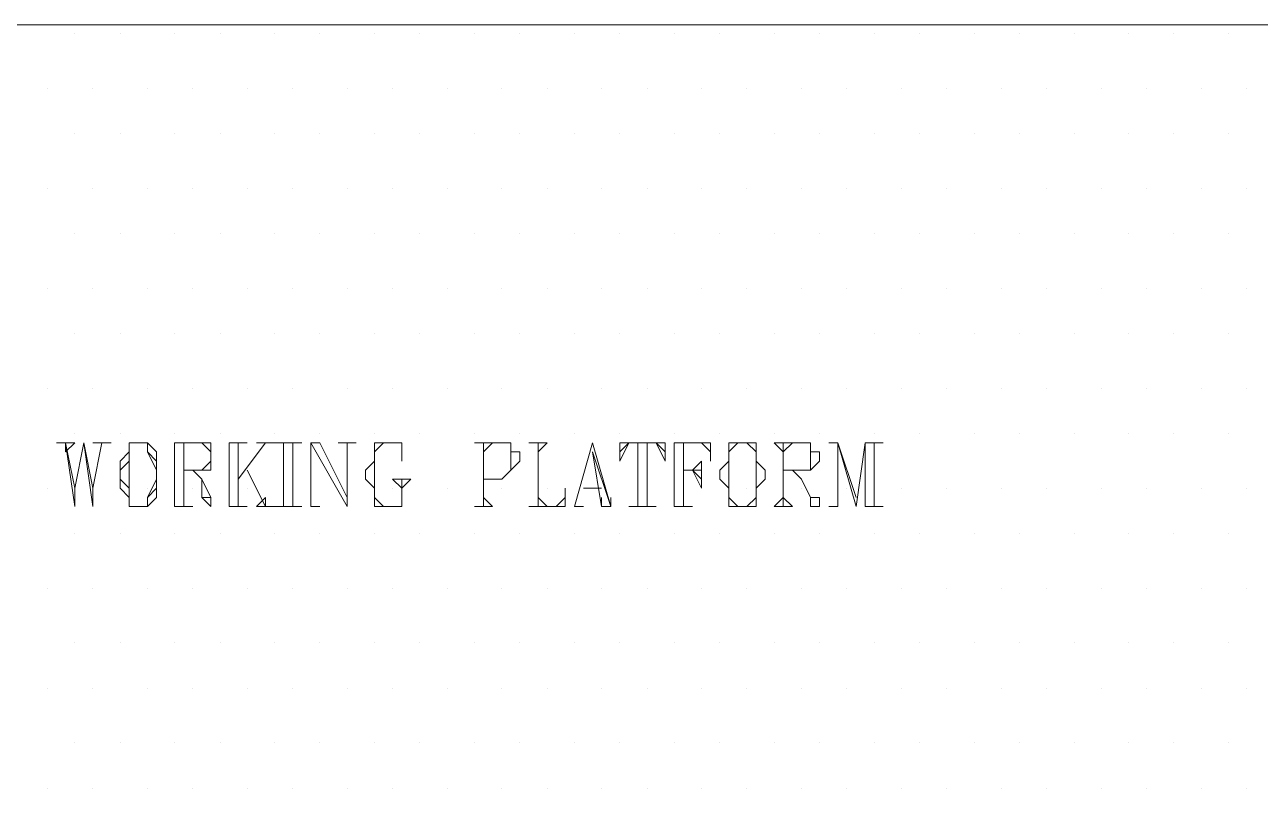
# Model space of a CAD drawing. Header units: metres. Extents: x -941 to 1333, y -28 to 1490.
# Drawn here: x 1000.374 to 1002.68, y 358.772 to 360.197 of the extents above; entities that cross this region are included whole.
import ezdxf

# ---------------------------------------------------------------- set-up
doc = ezdxf.new("R2010")
doc.units = ezdxf.units.M

msp = doc.modelspace()

# ---------------------------------------------------------------- linework, layer by layer
at = {"lineweight": 0}
for points in [[(999.33078, 360.19685), (1003.1125, 360.19685), (1003.1125, 358.80626)], [(1000.46699, 360.17989), (1000.46699, 360.17989)], [(1000.55179, 360.17989), (1000.55179, 360.17989)], [(1000.65354, 360.17989), (1000.65354, 360.17989)], [(1000.73833, 360.17989), (1000.73833, 360.17989)], [(1000.84008, 360.17989), (1000.84008, 360.17989)], [(1000.92487, 360.17989), (1000.92487, 360.17989)], [(1001.02662, 360.17989), (1001.02662, 360.17989)], [(1001.11141, 360.17989), (1001.11141, 360.17989)], [(1001.21316, 360.17989), (1001.21316, 360.17989)], [(1001.29795, 360.17989), (1001.29795, 360.17989)], [(1001.39971, 360.17989), (1001.39971, 360.17989)], [(1001.4845, 360.17989), (1001.4845, 360.17989)], [(1001.58625, 360.17989), (1001.58625, 360.17989)], [(1001.67104, 360.17989), (1001.67104, 360.17989)], [(1001.77279, 360.17989), (1001.77279, 360.17989)], [(1001.85758, 360.17989), (1001.85758, 360.17989)], [(1001.95933, 360.17989), (1001.95933, 360.17989)], [(1002.04412, 360.17989), (1002.04412, 360.17989)], [(1002.14587, 360.17989), (1002.14587, 360.17989)], [(1002.23067, 360.17989), (1002.23067, 360.17989)], [(1002.33242, 360.17989), (1002.33242, 360.17989)], [(1002.43417, 360.17989), (1002.43417, 360.17989)], [(1002.51896, 360.17989), (1002.51896, 360.17989)], [(1002.62071, 360.17989), (1002.62071, 360.17989)], [(1000.41612, 360.07814), (1000.41612, 360.07814)], [(1000.50091, 360.07814), (1000.50091, 360.07814)], [(1000.60266, 360.07814), (1000.60266, 360.07814)], [(1000.68745, 360.07814), (1000.68745, 360.07814)], [(1000.7892, 360.07814), (1000.7892, 360.07814)], [(1000.87399, 360.07814), (1000.87399, 360.07814)], [(1000.97575, 360.07814), (1000.97575, 360.07814)], [(1001.06054, 360.07814), (1001.06054, 360.07814)], [(1001.16229, 360.07814), (1001.16229, 360.07814)], [(1001.26404, 360.07814), (1001.26404, 360.07814)], [(1001.34883, 360.07814), (1001.34883, 360.07814)], [(1001.45058, 360.07814), (1001.45058, 360.07814)], [(1001.53537, 360.07814), (1001.53537, 360.07814)], [(1001.63712, 360.07814), (1001.63712, 360.07814)], [(1001.72191, 360.07814), (1001.72191, 360.07814)], [(1001.82367, 360.07814), (1001.82367, 360.07814)], [(1001.90846, 360.07814), (1001.90846, 360.07814)], [(1002.01021, 360.07814), (1002.01021, 360.07814)], [(1002.095, 360.07814), (1002.095, 360.07814)], [(1002.19675, 360.07814), (1002.19675, 360.07814)], [(1002.28154, 360.07814), (1002.28154, 360.07814)], [(1002.38329, 360.07814), (1002.38329, 360.07814)], [(1002.46808, 360.07814), (1002.46808, 360.07814)], [(1002.56983, 360.07814), (1002.56983, 360.07814)], [(1002.65463, 360.07814), (1002.65463, 360.07814)], [(1000.46699, 359.99335), (1000.46699, 359.99335)], [(1000.55179, 359.99335), (1000.55179, 359.99335)], [(1000.65354, 359.99335), (1000.65354, 359.99335)], [(1000.73833, 359.99335), (1000.73833, 359.99335)], [(1000.84008, 359.99335), (1000.84008, 359.99335)], [(1000.92487, 359.99335), (1000.92487, 359.99335)], [(1001.02662, 359.99335), (1001.02662, 359.99335)], [(1001.11141, 359.99335), (1001.11141, 359.99335)], [(1001.21316, 359.99335), (1001.21316, 359.99335)], [(1001.29795, 359.99335), (1001.29795, 359.99335)], [(1001.39971, 359.99335), (1001.39971, 359.99335)], [(1001.4845, 359.99335), (1001.4845, 359.99335)], [(1001.58625, 359.99335), (1001.58625, 359.99335)], [(1001.67104, 359.99335), (1001.67104, 359.99335)], [(1001.77279, 359.99335), (1001.77279, 359.99335)], [(1001.85758, 359.99335), (1001.85758, 359.99335)], [(1001.95933, 359.99335), (1001.95933, 359.99335)], [(1002.04412, 359.99335), (1002.04412, 359.99335)], [(1002.14587, 359.99335), (1002.14587, 359.99335)], [(1002.23067, 359.99335), (1002.23067, 359.99335)], [(1002.33242, 359.99335), (1002.33242, 359.99335)], [(1002.43417, 359.99335), (1002.43417, 359.99335)], [(1002.51896, 359.99335), (1002.51896, 359.99335)], [(1002.62071, 359.99335), (1002.62071, 359.99335)], [(1000.41612, 359.8916), (1000.41612, 359.8916)], [(1000.50091, 359.8916), (1000.50091, 359.8916)], [(1000.60266, 359.8916), (1000.60266, 359.8916)], [(1000.68745, 359.8916), (1000.68745, 359.8916)], [(1000.7892, 359.8916), (1000.7892, 359.8916)], [(1000.87399, 359.8916), (1000.87399, 359.8916)], [(1000.97575, 359.8916), (1000.97575, 359.8916)], [(1001.06054, 359.8916), (1001.06054, 359.8916)], [(1001.16229, 359.8916), (1001.16229, 359.8916)], [(1001.26404, 359.8916), (1001.26404, 359.8916)], [(1001.34883, 359.8916), (1001.34883, 359.8916)], [(1001.45058, 359.8916), (1001.45058, 359.8916)], [(1001.53537, 359.8916), (1001.53537, 359.8916)], [(1001.63712, 359.8916), (1001.63712, 359.8916)], [(1001.72191, 359.8916), (1001.72191, 359.8916)], [(1001.82367, 359.8916), (1001.82367, 359.8916)], [(1001.90846, 359.8916), (1001.90846, 359.8916)], [(1002.01021, 359.8916), (1002.01021, 359.8916)], [(1002.095, 359.8916), (1002.095, 359.8916)], [(1002.19675, 359.8916), (1002.19675, 359.8916)], [(1002.28154, 359.8916), (1002.28154, 359.8916)], [(1002.38329, 359.8916), (1002.38329, 359.8916)], [(1002.46808, 359.8916), (1002.46808, 359.8916)], [(1002.56983, 359.8916), (1002.56983, 359.8916)], [(1002.65463, 359.8916), (1002.65463, 359.8916)], [(1000.46699, 359.80681), (1000.46699, 359.80681)], [(1000.55179, 359.80681), (1000.55179, 359.80681)], [(1000.65354, 359.80681), (1000.65354, 359.80681)], [(1000.73833, 359.80681), (1000.73833, 359.80681)], [(1000.84008, 359.80681), (1000.84008, 359.80681)], [(1000.92487, 359.80681), (1000.92487, 359.80681)], [(1001.02662, 359.80681), (1001.02662, 359.80681)], [(1001.11141, 359.80681), (1001.11141, 359.80681)], [(1001.21316, 359.80681), (1001.21316, 359.80681)], [(1001.29795, 359.80681), (1001.29795, 359.80681)], [(1001.39971, 359.80681), (1001.39971, 359.80681)], [(1001.4845, 359.80681), (1001.4845, 359.80681)], [(1001.58625, 359.80681), (1001.58625, 359.80681)], [(1001.67104, 359.80681), (1001.67104, 359.80681)], [(1001.77279, 359.80681), (1001.77279, 359.80681)], [(1001.85758, 359.80681), (1001.85758, 359.80681)], [(1001.95933, 359.80681), (1001.95933, 359.80681)], [(1002.04412, 359.80681), (1002.04412, 359.80681)], [(1002.14587, 359.80681), (1002.14587, 359.80681)], [(1002.23067, 359.80681), (1002.23067, 359.80681)], [(1002.33242, 359.80681), (1002.33242, 359.80681)], [(1002.43417, 359.80681), (1002.43417, 359.80681)], [(1002.51896, 359.80681), (1002.51896, 359.80681)], [(1002.62071, 359.80681), (1002.62071, 359.80681)], [(1000.41612, 359.70506), (1000.41612, 359.70506)], [(1000.50091, 359.70506), (1000.50091, 359.70506)], [(1000.60266, 359.70506), (1000.60266, 359.70506)], [(1000.68745, 359.70506), (1000.68745, 359.70506)], [(1000.7892, 359.70506), (1000.7892, 359.70506)], [(1000.87399, 359.70506), (1000.87399, 359.70506)], [(1000.97575, 359.70506), (1000.97575, 359.70506)], [(1001.06054, 359.70506), (1001.06054, 359.70506)], [(1001.16229, 359.70506), (1001.16229, 359.70506)], [(1001.26404, 359.70506), (1001.26404, 359.70506)], [(1001.34883, 359.70506), (1001.34883, 359.70506)], [(1001.45058, 359.70506), (1001.45058, 359.70506)], [(1001.53537, 359.70506), (1001.53537, 359.70506)], [(1001.63712, 359.70506), (1001.63712, 359.70506)], [(1001.72191, 359.70506), (1001.72191, 359.70506)], [(1001.82367, 359.70506), (1001.82367, 359.70506)], [(1001.90846, 359.70506), (1001.90846, 359.70506)], [(1002.01021, 359.70506), (1002.01021, 359.70506)], [(1002.095, 359.70506), (1002.095, 359.70506)], [(1002.19675, 359.70506), (1002.19675, 359.70506)], [(1002.28154, 359.70506), (1002.28154, 359.70506)], [(1002.38329, 359.70506), (1002.38329, 359.70506)], [(1002.46808, 359.70506), (1002.46808, 359.70506)], [(1002.56983, 359.70506), (1002.56983, 359.70506)], [(1002.65463, 359.70506), (1002.65463, 359.70506)], [(1000.46699, 359.62027), (1000.46699, 359.62027)], [(1000.55179, 359.62027), (1000.55179, 359.62027)], [(1000.65354, 359.62027), (1000.65354, 359.62027)], [(1000.73833, 359.62027), (1000.73833, 359.62027)], [(1000.84008, 359.62027), (1000.84008, 359.62027)], [(1000.92487, 359.62027), (1000.92487, 359.62027)], [(1001.02662, 359.62027), (1001.02662, 359.62027)], [(1001.11141, 359.62027), (1001.11141, 359.62027)], [(1001.21316, 359.62027), (1001.21316, 359.62027)], [(1001.29795, 359.62027), (1001.29795, 359.62027)], [(1001.39971, 359.62027), (1001.39971, 359.62027)], [(1001.4845, 359.62027), (1001.4845, 359.62027)], [(1001.58625, 359.62027), (1001.58625, 359.62027)], [(1001.67104, 359.62027), (1001.67104, 359.62027)], [(1001.77279, 359.62027), (1001.77279, 359.62027)], [(1001.85758, 359.62027), (1001.85758, 359.62027)], [(1001.95933, 359.62027), (1001.95933, 359.62027)], [(1002.04412, 359.62027), (1002.04412, 359.62027)], [(1002.14587, 359.62027), (1002.14587, 359.62027)], [(1002.23067, 359.62027), (1002.23067, 359.62027)], [(1002.33242, 359.62027), (1002.33242, 359.62027)], [(1002.43417, 359.62027), (1002.43417, 359.62027)], [(1002.51896, 359.62027), (1002.51896, 359.62027)], [(1002.62071, 359.62027), (1002.62071, 359.62027)], [(1000.41612, 359.51852), (1000.41612, 359.51852)], [(1000.50091, 359.51852), (1000.50091, 359.51852)], [(1000.60266, 359.51852), (1000.60266, 359.51852)], [(1000.68745, 359.51852), (1000.68745, 359.51852)], [(1000.7892, 359.51852), (1000.7892, 359.51852)], [(1000.87399, 359.51852), (1000.87399, 359.51852)], [(1000.97575, 359.51852), (1000.97575, 359.51852)], [(1001.06054, 359.51852), (1001.06054, 359.51852)], [(1001.16229, 359.51852), (1001.16229, 359.51852)], [(1001.26404, 359.51852), (1001.26404, 359.51852)], [(1001.34883, 359.51852), (1001.34883, 359.51852)], [(1001.45058, 359.51852), (1001.45058, 359.51852)], [(1001.53537, 359.51852), (1001.53537, 359.51852)], [(1001.63712, 359.51852), (1001.63712, 359.51852)], [(1001.72191, 359.51852), (1001.72191, 359.51852)], [(1001.82367, 359.51852), (1001.82367, 359.51852)], [(1001.90846, 359.51852), (1001.90846, 359.51852)], [(1002.01021, 359.51852), (1002.01021, 359.51852)], [(1002.095, 359.51852), (1002.095, 359.51852)], [(1002.19675, 359.51852), (1002.19675, 359.51852)], [(1002.28154, 359.51852), (1002.28154, 359.51852)], [(1002.38329, 359.51852), (1002.38329, 359.51852)], [(1002.46808, 359.51852), (1002.46808, 359.51852)], [(1002.56983, 359.51852), (1002.56983, 359.51852)], [(1002.65463, 359.51852), (1002.65463, 359.51852)], [(1000.46699, 359.43373), (1000.46699, 359.43373)], [(1000.55179, 359.43373), (1000.55179, 359.43373)], [(1000.65354, 359.43373), (1000.65354, 359.43373)], [(1000.73833, 359.43373), (1000.73833, 359.43373)], [(1000.84008, 359.43373), (1000.84008, 359.43373)], [(1000.92487, 359.43373), (1000.92487, 359.43373)], [(1001.02662, 359.43373), (1001.02662, 359.43373)], [(1001.11141, 359.43373), (1001.11141, 359.43373)], [(1001.21316, 359.43373), (1001.21316, 359.43373)], [(1001.29795, 359.43373), (1001.29795, 359.43373)], [(1001.39971, 359.43373), (1001.39971, 359.43373)], [(1001.4845, 359.43373), (1001.4845, 359.43373)], [(1001.58625, 359.43373), (1001.58625, 359.43373)], [(1001.67104, 359.43373), (1001.67104, 359.43373)], [(1001.77279, 359.43373), (1001.77279, 359.43373)], [(1001.85758, 359.43373), (1001.85758, 359.43373)], [(1001.95933, 359.43373), (1001.95933, 359.43373)], [(1002.04412, 359.43373), (1002.04412, 359.43373)], [(1002.14587, 359.43373), (1002.14587, 359.43373)], [(1002.23067, 359.43373), (1002.23067, 359.43373)], [(1002.33242, 359.43373), (1002.33242, 359.43373)], [(1002.43417, 359.43373), (1002.43417, 359.43373)], [(1002.51896, 359.43373), (1002.51896, 359.43373)], [(1002.62071, 359.43373), (1002.62071, 359.43373)], [(1000.50091, 359.41677), (1000.53483, 359.41677), (1000.51787, 359.41677), (1000.50091, 359.33197), (1000.48395, 359.41677), (1000.50091, 359.33197), (1000.50091, 359.29806), (1000.48395, 359.41677), (1000.46699, 359.33197), (1000.45003, 359.41677), (1000.45003, 359.39981), (1000.46699, 359.41677), (1000.45003, 359.41677), (1000.43308, 359.41677), (1000.46699, 359.41677)], [(1000.56874, 359.39981), (1000.56874, 359.38285), (1000.55179, 359.36589), (1000.55179, 359.34893), (1000.56874, 359.33197), (1000.56874, 359.31502)], [(1000.60266, 359.31502), (1000.61962, 359.33197), (1000.61962, 359.34893), (1000.61962, 359.36589), (1000.61962, 359.38285), (1000.60266, 359.39981)], [(1000.67049, 359.36589), (1000.70441, 359.36589), (1000.72137, 359.36589), (1000.72137, 359.38285), (1000.72137, 359.39981), (1000.72137, 359.41677), (1000.70441, 359.41677), (1000.65354, 359.41677), (1000.65354, 359.29806), (1000.68745, 359.29806)], [(1000.65354, 359.41677), (1000.65354, 359.41677)], [(1000.65354, 359.41677), (1000.65354, 359.39981)], [(1000.67049, 359.41677), (1000.67049, 359.39981)], [(1000.67049, 359.41677), (1000.67049, 359.41677)], [(1000.70441, 359.41677), (1000.72137, 359.39981), (1000.72137, 359.38285), (1000.70441, 359.36589)], [(1000.72137, 359.39981), (1000.72137, 359.38285), (1000.72137, 359.36589)], [(1000.7892, 359.41677), (1000.75529, 359.41677), (1000.75529, 359.29806), (1000.7892, 359.29806)], [(1000.75529, 359.41677), (1000.75529, 359.41677)], [(1000.75529, 359.41677), (1000.75529, 359.39981)], [(1000.82312, 359.41677), (1000.77224, 359.34893)], [(1000.77224, 359.41677), (1000.77224, 359.39981)], [(1000.77224, 359.41677), (1000.77224, 359.41677)], [(1000.80616, 359.41677), (1000.84008, 359.41677), (1000.89095, 359.41677)], [(1000.82312, 359.41677), (1000.82312, 359.41677)], [(1000.85704, 359.39981), (1000.85704, 359.41677), (1000.85704, 359.29806), (1000.85704, 359.31502)], [(1000.85704, 359.41677), (1000.85704, 359.41677)], [(1000.87399, 359.41677), (1000.87399, 359.39981)], [(1000.87399, 359.41677), (1000.87399, 359.41677)], [(1000.90791, 359.29806), (1000.92487, 359.29806), (1000.90791, 359.29806), (1000.90791, 359.41677), (1000.97575, 359.29806), (1000.97575, 359.41677), (1000.9927, 359.41677), (1000.95879, 359.41677)], [(1000.92487, 359.41677), (1000.97575, 359.31502), (1000.92487, 359.41677), (1000.90791, 359.41677)], [(1000.90791, 359.41677), (1000.90791, 359.41677)], [(1001.0775, 359.39981), (1001.0775, 359.41677), (1001.0775, 359.38285), (1001.0775, 359.39981), (1001.0775, 359.41677), (1001.06054, 359.41677), (1001.04358, 359.41677), (1001.02662, 359.41677), (1001.02662, 359.39981), (1001.02662, 359.38285), (1001.00966, 359.36589), (1001.00966, 359.34893), (1001.02662, 359.33197), (1001.02662, 359.31502), (1001.02662, 359.29806), (1001.04358, 359.29806), (1001.06054, 359.29806), (1001.0775, 359.29806), (1001.0775, 359.34893), (1001.0775, 359.31502), (1001.0775, 359.29806)], [(1001.04358, 359.41677), (1001.02662, 359.39981), (1001.02662, 359.36589), (1001.02662, 359.34893), (1001.02662, 359.31502), (1001.04358, 359.29806)], [(1001.02662, 359.39981), (1001.02662, 359.38285), (1001.02662, 359.36589), (1001.02662, 359.34893), (1001.02662, 359.33197), (1001.02662, 359.31502)], [(1001.23012, 359.34893), (1001.26404, 359.34893), (1001.281, 359.36589), (1001.29795, 359.38285), (1001.29795, 359.39981), (1001.281, 359.39981), (1001.281, 359.41677), (1001.26404, 359.41677), (1001.21316, 359.41677), (1001.23012, 359.41677), (1001.24708, 359.41677), (1001.23012, 359.39981), (1001.23012, 359.41677), (1001.23012, 359.29806), (1001.23012, 359.41677), (1001.23012, 359.29806), (1001.21316, 359.29806), (1001.24708, 359.29806), (1001.23012, 359.31502), (1001.23012, 359.29806), (1001.24708, 359.29806)], [(1001.26404, 359.41677), (1001.281, 359.41677), (1001.281, 359.39981), (1001.281, 359.36589), (1001.26404, 359.34893)], [(1001.281, 359.39981), (1001.281, 359.38285), (1001.281, 359.36589)], [(1001.34883, 359.41677), (1001.31491, 359.41677), (1001.33187, 359.41677), (1001.34883, 359.41677), (1001.33187, 359.39981), (1001.33187, 359.41677), (1001.33187, 359.29806), (1001.33187, 359.41677), (1001.33187, 359.29806), (1001.31491, 359.29806), (1001.38275, 359.29806), (1001.38275, 359.33197), (1001.38275, 359.29806), (1001.36579, 359.29806), (1001.38275, 359.31502), (1001.38275, 359.29806)], [(1001.46754, 359.31502), (1001.46754, 359.29806), (1001.45058, 359.29806), (1001.43362, 359.39981), (1001.46754, 359.29806), (1001.43362, 359.41677), (1001.39971, 359.29806), (1001.41666, 359.29806), (1001.39971, 359.29806)], [(1001.55233, 359.41677), (1001.56929, 359.39981), (1001.55233, 359.41677), (1001.56929, 359.38285), (1001.56929, 359.41677), (1001.4845, 359.41677), (1001.4845, 359.38285), (1001.50146, 359.41677), (1001.4845, 359.39981), (1001.50146, 359.41677)], [(1001.51841, 359.41677), (1001.4845, 359.41677)], [(1001.56929, 359.41677), (1001.53537, 359.41677), (1001.53537, 359.29806), (1001.53537, 359.31502)], [(1001.63712, 359.41677), (1001.65408, 359.39981), (1001.63712, 359.41677), (1001.65408, 359.41677), (1001.65408, 359.38285), (1001.65408, 359.41677), (1001.58625, 359.41677), (1001.58625, 359.29806), (1001.62016, 359.29806), (1001.60321, 359.29806), (1001.60321, 359.41677), (1001.60321, 359.29806), (1001.60321, 359.31502)], [(1001.58625, 359.41677), (1001.58625, 359.41677)], [(1001.58625, 359.41677), (1001.58625, 359.39981)], [(1001.62016, 359.41677), (1001.60321, 359.41677), (1001.60321, 359.39981)], [(1001.70496, 359.41677), (1001.688, 359.39981), (1001.688, 359.36589), (1001.688, 359.34893), (1001.688, 359.31502), (1001.70496, 359.29806)], [(1001.688, 359.39981), (1001.688, 359.38285), (1001.688, 359.36589), (1001.688, 359.34893), (1001.688, 359.33197), (1001.688, 359.31502)], [(1001.72191, 359.29806), (1001.73887, 359.31502), (1001.73887, 359.34893), (1001.73887, 359.36589), (1001.73887, 359.39981), (1001.72191, 359.41677)], [(1001.73887, 359.31502), (1001.73887, 359.33197), (1001.73887, 359.34893), (1001.73887, 359.36589), (1001.73887, 359.38285), (1001.73887, 359.39981)], [(1001.78975, 359.41677), (1001.77279, 359.41677), (1001.82367, 359.41677), (1001.84062, 359.41677), (1001.84062, 359.39981), (1001.85758, 359.39981), (1001.85758, 359.38285), (1001.84062, 359.36589), (1001.82367, 359.36589), (1001.78975, 359.36589)], [(1001.77279, 359.41677), (1001.78975, 359.39981), (1001.80671, 359.41677), (1001.78975, 359.41677), (1001.78975, 359.29806), (1001.78975, 359.41677), (1001.78975, 359.29806), (1001.80671, 359.29806), (1001.77279, 359.29806), (1001.78975, 359.29806)], [(1001.82367, 359.41677), (1001.84062, 359.41677), (1001.84062, 359.39981), (1001.84062, 359.38285), (1001.84062, 359.36589), (1001.82367, 359.36589)], [(1001.84062, 359.39981), (1001.84062, 359.38285), (1001.84062, 359.36589)], [(1001.8915, 359.29806), (1001.87454, 359.29806), (1001.8915, 359.29806), (1001.8915, 359.41677), (1001.92542, 359.29806), (1001.94237, 359.41677), (1001.94237, 359.29806), (1001.97629, 359.29806), (1001.95933, 359.29806), (1001.95933, 359.41677), (1001.95933, 359.29806), (1001.95933, 359.31502)], [(1001.94237, 359.41677), (1001.97629, 359.41677), (1001.95933, 359.41677), (1001.95933, 359.39981)], [(1000.68745, 359.36589), (1000.70441, 359.34893), (1000.70441, 359.31502), (1000.72137, 359.29806), (1000.72137, 359.31502), (1000.70441, 359.34893)], [(1000.7892, 359.36589), (1000.82312, 359.29806), (1000.82312, 359.31502), (1000.80616, 359.29806), (1000.84008, 359.29806), (1000.89095, 359.29806)], [(1001.60321, 359.36589), (1001.63712, 359.36589), (1001.62016, 359.36589), (1001.63712, 359.34893), (1001.62016, 359.36589), (1001.63712, 359.36589)], [(1001.80671, 359.36589), (1001.82367, 359.34893), (1001.84062, 359.31502), (1001.84062, 359.29806), (1001.85758, 359.29806), (1001.85758, 359.31502), (1001.84062, 359.31502), (1001.82367, 359.34893)], [(1000.41612, 359.33197), (1000.41612, 359.33197)], [(1000.46699, 359.33197), (1000.46699, 359.29806)], [(1000.50091, 359.33197), (1000.50091, 359.33197)], [(1000.50091, 359.33197), (1000.50091, 359.29806)], [(1000.60266, 359.33197), (1000.60266, 359.33197)], [(1000.68745, 359.33197), (1000.68745, 359.33197)], [(1000.7892, 359.33197), (1000.7892, 359.33197)], [(1000.87399, 359.33197), (1000.87399, 359.33197)], [(1000.97575, 359.33197), (1000.97575, 359.33197)], [(1001.0775, 359.33197), (1001.09445, 359.34893), (1001.06054, 359.34893), (1001.0775, 359.33197), (1001.0775, 359.31502)], [(1001.06054, 359.33197), (1001.06054, 359.33197)], [(1001.0775, 359.34893), (1001.0775, 359.33197), (1001.09445, 359.34893)], [(1001.16229, 359.33197), (1001.16229, 359.33197)], [(1001.26404, 359.33197), (1001.26404, 359.33197)], [(1001.34883, 359.33197), (1001.34883, 359.33197)], [(1001.41666, 359.33197), (1001.45058, 359.33197)], [(1001.45058, 359.33197), (1001.45058, 359.33197)], [(1001.53537, 359.33197), (1001.53537, 359.33197)], [(1001.63712, 359.33197), (1001.63712, 359.33197)], [(1001.72191, 359.33197), (1001.72191, 359.33197)], [(1001.82367, 359.33197), (1001.82367, 359.33197)], [(1001.90846, 359.33197), (1001.90846, 359.33197)], [(1002.01021, 359.33197), (1002.01021, 359.33197)], [(1002.095, 359.33197), (1002.095, 359.33197)], [(1002.19675, 359.33197), (1002.19675, 359.33197)], [(1002.28154, 359.33197), (1002.28154, 359.33197)], [(1002.38329, 359.33197), (1002.38329, 359.33197)], [(1002.46808, 359.33197), (1002.46808, 359.33197)], [(1002.56983, 359.33197), (1002.56983, 359.33197)], [(1002.65463, 359.33197), (1002.65463, 359.33197)], [(1000.65354, 359.31502), (1000.65354, 359.29806)], [(1000.67049, 359.31502), (1000.67049, 359.29806)], [(1000.70441, 359.31502), (1000.72137, 359.31502), (1000.72137, 359.29806)], [(1000.75529, 359.31502), (1000.75529, 359.29806)], [(1000.77224, 359.31502), (1000.77224, 359.29806)], [(1000.87399, 359.31502), (1000.87399, 359.29806)], [(1001.45058, 359.31502), (1001.45058, 359.29806)], [(1001.51841, 359.31502), (1001.51841, 359.29806)], [(1001.58625, 359.31502), (1001.58625, 359.29806)], [(1001.80671, 359.29806), (1001.78975, 359.31502), (1001.77279, 359.29806)], [(1001.84062, 359.31502), (1001.84062, 359.29806), (1001.85758, 359.29806)], [(1001.94237, 359.31502), (1001.94237, 359.29806)], [(1000.65354, 359.29806), (1000.65354, 359.29806)], [(1000.67049, 359.29806), (1000.67049, 359.29806)], [(1000.75529, 359.29806), (1000.75529, 359.29806)], [(1000.77224, 359.29806), (1000.77224, 359.29806)], [(1000.85704, 359.29806), (1000.85704, 359.29806)], [(1000.87399, 359.29806), (1000.87399, 359.29806)], [(1001.45058, 359.29806), (1001.45058, 359.29806)], [(1001.50146, 359.29806), (1001.55233, 359.29806)], [(1001.51841, 359.29806), (1001.51841, 359.29806)], [(1001.53537, 359.29806), (1001.53537, 359.29806)], [(1001.58625, 359.29806), (1001.58625, 359.29806)], [(1001.94237, 359.29806), (1001.94237, 359.29806)], [(1000.46699, 359.24718), (1000.46699, 359.24718)], [(1000.55179, 359.24718), (1000.55179, 359.24718)], [(1000.65354, 359.24718), (1000.65354, 359.24718)], [(1000.73833, 359.24718), (1000.73833, 359.24718)], [(1000.84008, 359.24718), (1000.84008, 359.24718)], [(1000.92487, 359.24718), (1000.92487, 359.24718)], [(1001.02662, 359.24718), (1001.02662, 359.24718)], [(1001.11141, 359.24718), (1001.11141, 359.24718)], [(1001.21316, 359.24718), (1001.21316, 359.24718)], [(1001.29795, 359.24718), (1001.29795, 359.24718)], [(1001.39971, 359.24718), (1001.39971, 359.24718)], [(1001.4845, 359.24718), (1001.4845, 359.24718)], [(1001.58625, 359.24718), (1001.58625, 359.24718)], [(1001.67104, 359.24718), (1001.67104, 359.24718)], [(1001.77279, 359.24718), (1001.77279, 359.24718)], [(1001.85758, 359.24718), (1001.85758, 359.24718)], [(1001.95933, 359.24718), (1001.95933, 359.24718)], [(1002.04412, 359.24718), (1002.04412, 359.24718)], [(1002.14587, 359.24718), (1002.14587, 359.24718)], [(1002.23067, 359.24718), (1002.23067, 359.24718)], [(1002.33242, 359.24718), (1002.33242, 359.24718)], [(1002.43417, 359.24718), (1002.43417, 359.24718)], [(1002.51896, 359.24718), (1002.51896, 359.24718)], [(1002.62071, 359.24718), (1002.62071, 359.24718)], [(1000.41612, 359.14543), (1000.41612, 359.14543)], [(1000.50091, 359.14543), (1000.50091, 359.14543)], [(1000.60266, 359.14543), (1000.60266, 359.14543)], [(1000.68745, 359.14543), (1000.68745, 359.14543)], [(1000.7892, 359.14543), (1000.7892, 359.14543)], [(1000.87399, 359.14543), (1000.87399, 359.14543)], [(1000.97575, 359.14543), (1000.97575, 359.14543)], [(1001.06054, 359.14543), (1001.06054, 359.14543)], [(1001.16229, 359.14543), (1001.16229, 359.14543)], [(1001.26404, 359.14543), (1001.26404, 359.14543)], [(1001.34883, 359.14543), (1001.34883, 359.14543)], [(1001.45058, 359.14543), (1001.45058, 359.14543)], [(1001.53537, 359.14543), (1001.53537, 359.14543)], [(1001.63712, 359.14543), (1001.63712, 359.14543)], [(1001.72191, 359.14543), (1001.72191, 359.14543)], [(1001.82367, 359.14543), (1001.82367, 359.14543)], [(1001.90846, 359.14543), (1001.90846, 359.14543)], [(1002.01021, 359.14543), (1002.01021, 359.14543)], [(1002.095, 359.14543), (1002.095, 359.14543)], [(1002.19675, 359.14543), (1002.19675, 359.14543)], [(1002.28154, 359.14543), (1002.28154, 359.14543)], [(1002.38329, 359.14543), (1002.38329, 359.14543)], [(1002.46808, 359.14543), (1002.46808, 359.14543)], [(1002.56983, 359.14543), (1002.56983, 359.14543)], [(1002.65463, 359.14543), (1002.65463, 359.14543)], [(1000.46699, 359.04368), (1000.46699, 359.04368)], [(1000.55179, 359.04368), (1000.55179, 359.04368)], [(1000.65354, 359.04368), (1000.65354, 359.04368)], [(1000.73833, 359.04368), (1000.73833, 359.04368)], [(1000.84008, 359.04368), (1000.84008, 359.04368)], [(1000.92487, 359.04368), (1000.92487, 359.04368)], [(1001.02662, 359.04368), (1001.02662, 359.04368)], [(1001.11141, 359.04368), (1001.11141, 359.04368)], [(1001.21316, 359.04368), (1001.21316, 359.04368)], [(1001.29795, 359.04368), (1001.29795, 359.04368)], [(1001.39971, 359.04368), (1001.39971, 359.04368)], [(1001.4845, 359.04368), (1001.4845, 359.04368)], [(1001.58625, 359.04368), (1001.58625, 359.04368)], [(1001.67104, 359.04368), (1001.67104, 359.04368)], [(1001.77279, 359.04368), (1001.77279, 359.04368)], [(1001.85758, 359.04368), (1001.85758, 359.04368)], [(1001.95933, 359.04368), (1001.95933, 359.04368)], [(1002.04412, 359.04368), (1002.04412, 359.04368)], [(1002.14587, 359.04368), (1002.14587, 359.04368)], [(1002.23067, 359.04368), (1002.23067, 359.04368)], [(1002.33242, 359.04368), (1002.33242, 359.04368)], [(1002.43417, 359.04368), (1002.43417, 359.04368)], [(1002.51896, 359.04368), (1002.51896, 359.04368)], [(1002.62071, 359.04368), (1002.62071, 359.04368)], [(1000.41612, 358.95889), (1000.41612, 358.95889)], [(1000.50091, 358.95889), (1000.50091, 358.95889)], [(1000.60266, 358.95889), (1000.60266, 358.95889)], [(1000.68745, 358.95889), (1000.68745, 358.95889)], [(1000.7892, 358.95889), (1000.7892, 358.95889)], [(1000.87399, 358.95889), (1000.87399, 358.95889)], [(1000.97575, 358.95889), (1000.97575, 358.95889)], [(1001.06054, 358.95889), (1001.06054, 358.95889)], [(1001.16229, 358.95889), (1001.16229, 358.95889)], [(1001.26404, 358.95889), (1001.26404, 358.95889)], [(1001.34883, 358.95889), (1001.34883, 358.95889)], [(1001.45058, 358.95889), (1001.45058, 358.95889)], [(1001.53537, 358.95889), (1001.53537, 358.95889)], [(1001.63712, 358.95889), (1001.63712, 358.95889)], [(1001.72191, 358.95889), (1001.72191, 358.95889)], [(1001.82367, 358.95889), (1001.82367, 358.95889)], [(1001.90846, 358.95889), (1001.90846, 358.95889)], [(1002.01021, 358.95889), (1002.01021, 358.95889)], [(1002.095, 358.95889), (1002.095, 358.95889)], [(1002.19675, 358.95889), (1002.19675, 358.95889)], [(1002.28154, 358.95889), (1002.28154, 358.95889)], [(1002.38329, 358.95889), (1002.38329, 358.95889)], [(1002.46808, 358.95889), (1002.46808, 358.95889)], [(1002.56983, 358.95889), (1002.56983, 358.95889)], [(1002.65463, 358.95889), (1002.65463, 358.95889)], [(1000.46699, 358.85714), (1000.46699, 358.85714)], [(1000.55179, 358.85714), (1000.55179, 358.85714)], [(1000.65354, 358.85714), (1000.65354, 358.85714)], [(1000.73833, 358.85714), (1000.73833, 358.85714)], [(1000.84008, 358.85714), (1000.84008, 358.85714)], [(1000.92487, 358.85714), (1000.92487, 358.85714)], [(1001.02662, 358.85714), (1001.02662, 358.85714)], [(1001.11141, 358.85714), (1001.11141, 358.85714)], [(1001.21316, 358.85714), (1001.21316, 358.85714)], [(1001.29795, 358.85714), (1001.29795, 358.85714)], [(1001.39971, 358.85714), (1001.39971, 358.85714)], [(1001.4845, 358.85714), (1001.4845, 358.85714)], [(1001.58625, 358.85714), (1001.58625, 358.85714)], [(1001.67104, 358.85714), (1001.67104, 358.85714)], [(1001.77279, 358.85714), (1001.77279, 358.85714)], [(1001.85758, 358.85714), (1001.85758, 358.85714)], [(1001.95933, 358.85714), (1001.95933, 358.85714)], [(1002.04412, 358.85714), (1002.04412, 358.85714)], [(1002.14587, 358.85714), (1002.14587, 358.85714)], [(1002.23067, 358.85714), (1002.23067, 358.85714)], [(1002.33242, 358.85714), (1002.33242, 358.85714)], [(1002.43417, 358.85714), (1002.43417, 358.85714)], [(1002.51896, 358.85714), (1002.51896, 358.85714)], [(1002.62071, 358.85714), (1002.62071, 358.85714)], [(1000.41612, 358.77235), (1000.41612, 358.77235)], [(1000.50091, 358.77235), (1000.50091, 358.77235)], [(1000.60266, 358.77235), (1000.60266, 358.77235)], [(1000.68745, 358.77235), (1000.68745, 358.77235)], [(1000.7892, 358.77235), (1000.7892, 358.77235)], [(1000.87399, 358.77235), (1000.87399, 358.77235)], [(1000.97575, 358.77235), (1000.97575, 358.77235)], [(1001.06054, 358.77235), (1001.06054, 358.77235)], [(1001.16229, 358.77235), (1001.16229, 358.77235)], [(1001.26404, 358.77235), (1001.26404, 358.77235)], [(1001.34883, 358.77235), (1001.34883, 358.77235)], [(1001.45058, 358.77235), (1001.45058, 358.77235)], [(1001.53537, 358.77235), (1001.53537, 358.77235)], [(1001.63712, 358.77235), (1001.63712, 358.77235)], [(1001.72191, 358.77235), (1001.72191, 358.77235)], [(1001.82367, 358.77235), (1001.82367, 358.77235)], [(1001.90846, 358.77235), (1001.90846, 358.77235)], [(1002.01021, 358.77235), (1002.01021, 358.77235)], [(1002.095, 358.77235), (1002.095, 358.77235)], [(1002.19675, 358.77235), (1002.19675, 358.77235)], [(1002.28154, 358.77235), (1002.28154, 358.77235)], [(1002.38329, 358.77235), (1002.38329, 358.77235)], [(1002.46808, 358.77235), (1002.46808, 358.77235)], [(1002.56983, 358.77235), (1002.56983, 358.77235)], [(1002.65463, 358.77235), (1002.65463, 358.77235)]]:
    msp.add_lwpolyline(points, dxfattribs=at)
for points in [[(1000.45003, 359.41677), (1000.46699, 359.29806), (1000.46699, 359.33197)], [(1000.5857, 359.41677), (1000.56874, 359.41677), (1000.56874, 359.39981), (1000.55179, 359.38285), (1000.55179, 359.36589), (1000.55179, 359.34893), (1000.55179, 359.33197), (1000.56874, 359.31502), (1000.56874, 359.29806), (1000.5857, 359.29806), (1000.60266, 359.29806), (1000.61962, 359.31502), (1000.61962, 359.33197), (1000.61962, 359.34893), (1000.61962, 359.36589), (1000.61962, 359.38285), (1000.61962, 359.39981), (1000.60266, 359.41677)], [(1000.5857, 359.41677), (1000.56874, 359.41677), (1000.56874, 359.39981), (1000.56874, 359.36589), (1000.56874, 359.34893), (1000.56874, 359.31502), (1000.56874, 359.29806), (1000.5857, 359.29806), (1000.60266, 359.29806), (1000.60266, 359.31502), (1000.61962, 359.34893), (1000.61962, 359.36589), (1000.60266, 359.39981), (1000.60266, 359.41677)], [(1000.67049, 359.29806), (1000.67049, 359.41677)], [(1000.77224, 359.29806), (1000.77224, 359.41677)], [(1000.87399, 359.29806), (1000.87399, 359.41677)], [(1001.51841, 359.29806), (1001.51841, 359.41677)], [(1001.70496, 359.41677), (1001.688, 359.41677), (1001.688, 359.39981), (1001.688, 359.38285), (1001.67104, 359.36589), (1001.67104, 359.34893), (1001.688, 359.33197), (1001.688, 359.31502), (1001.688, 359.29806), (1001.70496, 359.29806), (1001.72191, 359.29806), (1001.73887, 359.29806), (1001.73887, 359.31502), (1001.73887, 359.33197), (1001.75583, 359.34893), (1001.75583, 359.36589), (1001.73887, 359.38285), (1001.73887, 359.39981), (1001.73887, 359.41677), (1001.72191, 359.41677)], [(1001.8915, 359.41677), (1001.92542, 359.31502), (1001.8915, 359.41677), (1001.87454, 359.41677)], [(1001.63712, 359.33197), (1001.62016, 359.36589), (1001.63712, 359.38285)], [(1000.82312, 359.29806), (1000.7892, 359.36589)], [(1001.34883, 359.29806), (1001.33187, 359.31502), (1001.33187, 359.29806)]]:
    msp.add_lwpolyline(points, close=True, dxfattribs=at)

doc.saveas('drawing.dxf')
